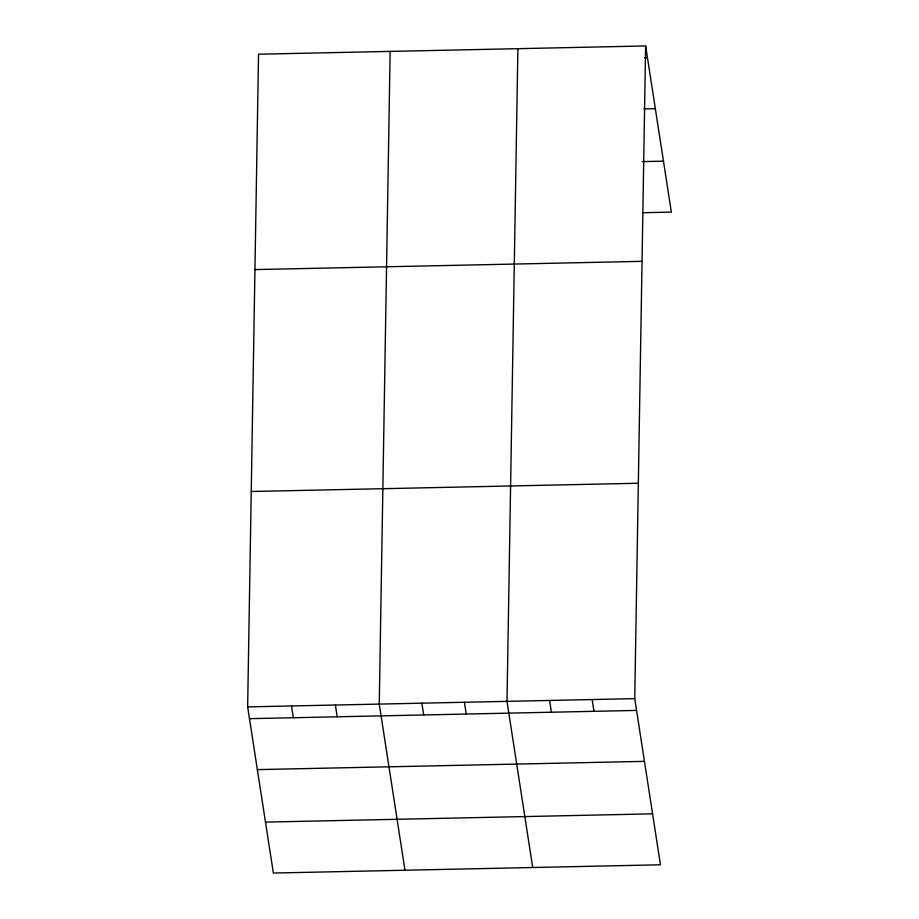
<?xml version="1.0" encoding="UTF-8"?>
<svg xmlns="http://www.w3.org/2000/svg" width="919" height="919" viewBox="0 0 919 919"><rect width="100%" height="100%" fill="white"/><g stroke="black" fill="none" stroke-linecap="round" stroke-linejoin="round"><path stroke-width="1.38" d="M645.632 45.95L634.742 698.635L660.462 864.79L273.368 873.05L247.648 706.895L258.538 54.21L645.632 45.95L671.352 212.105L642.967 212.714M390.15 51.395L379.26 704.08L404.98 870.247M517.891 48.673L507.001 701.358L532.721 867.513M644.61 57.782L647.447 57.725M643.978 108.913L655.339 108.672M642.174 161.618L663.461 161.158M254.942 269.589L642.036 261.341M251.243 491.504L638.337 483.245M247.648 706.895L634.742 698.635M249.474 718.669L636.568 710.41M257.366 769.617L644.449 761.357M265.488 822.103L652.582 813.843M592.158 699.543L593.984 711.317M549.585 700.45L551.4 712.225M464.417 702.265L466.243 714.04M421.844 703.173L423.67 714.948M335.389 705.022L337.216 716.797M291.518 705.953L293.345 717.728"/></g></svg>
